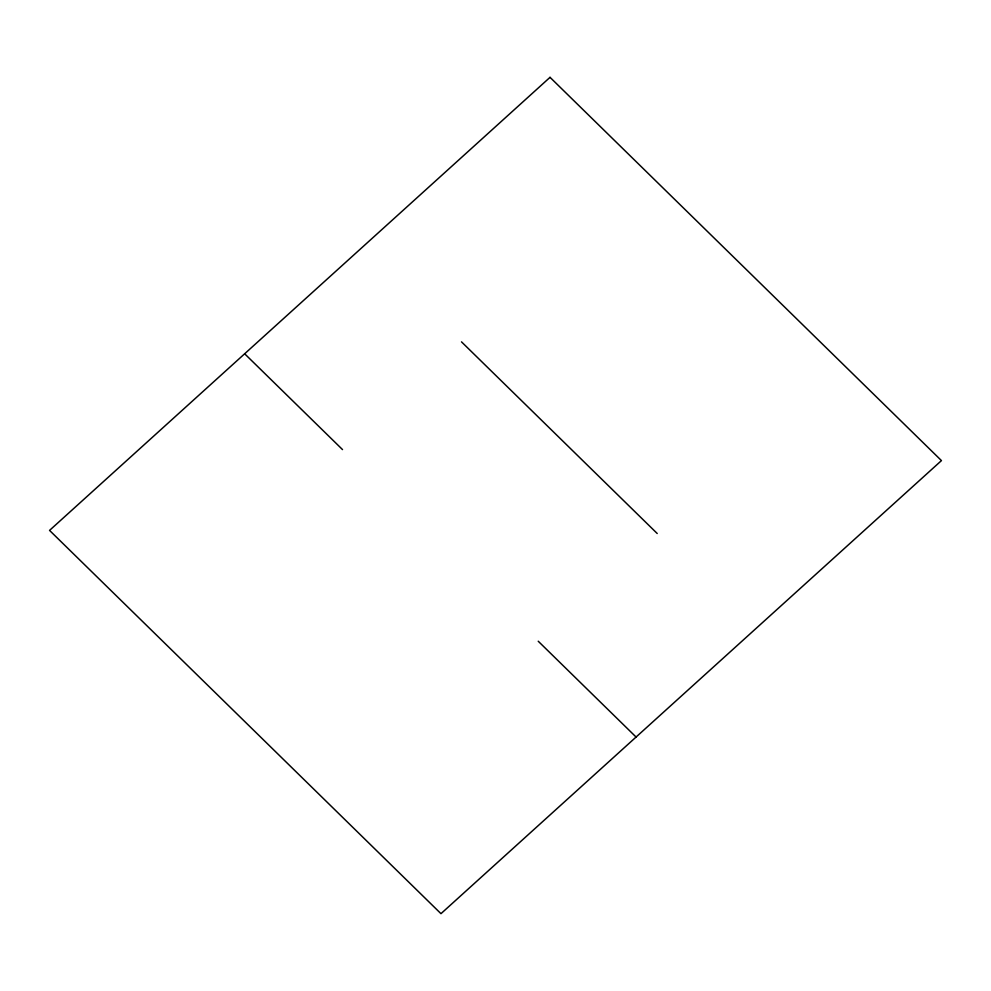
<?xml version="1.0" encoding="UTF-8"?>
<svg xmlns="http://www.w3.org/2000/svg" width="991" height="991" viewBox="0 0 991 991"><rect width="100%" height="100%" fill="white"/><g stroke="black" fill="none" stroke-linecap="round" stroke-linejoin="round"><path stroke-width="1.49" d="M461.509 341.87L657.219 533.505M244.653 353.775L342.514 449.592M538.224 641.227L636.086 737.044M550.03 77.335L49.55 530.396L440.97 913.665L941.45 460.604L550.03 77.335"/></g></svg>
